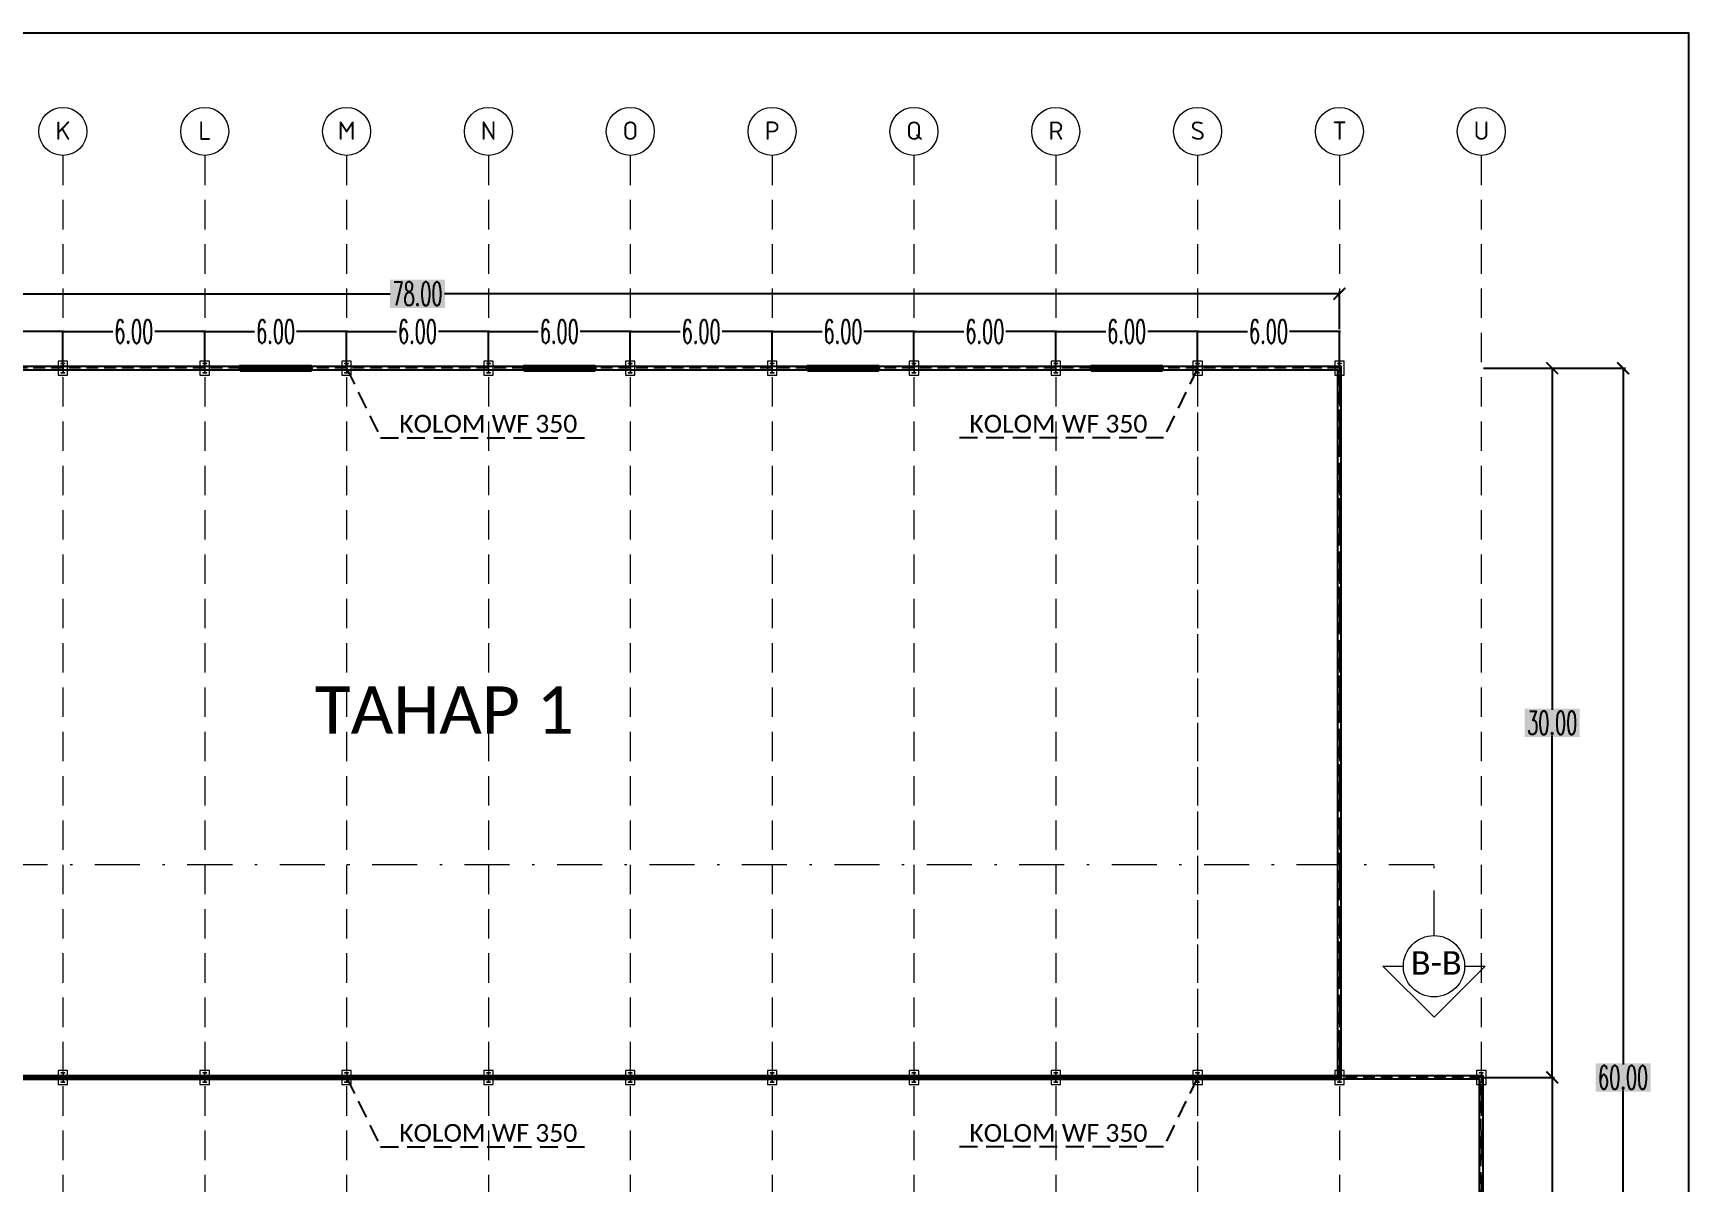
# Model space of a CAD drawing. Header units: millimetres. Extents: x 2175 to 3376, y 1504 to 1740.
# Drawn here: x 2659.9 to 2729.9, y 1632.6 to 1681.2 of the extents above; entities that cross this region are included whole.
import ezdxf

# ---------------------------------------------------------------- set-up
doc = ezdxf.new("R2010")
doc.units = ezdxf.units.MM
for name, pattern in [('DASHDOTX2', [50.8, 25.4, -12.7, 0, -12.7]), ('DASHED', [19.05, 12.7, -6.35]), ('HIDDEN', [0.375, 0.25, -0.125]), ('HIDDEN2', [0.1875, 0.125, -0.0625])]:
    doc.linetypes.add(name, pattern=pattern)
for name, color, linetype in [('FUR', 7, 'Continuous'), ('GR', 7, 'Continuous'), ('KOP TEKS', 1, 'Continuous')]:
    doc.layers.add(name, color=color, linetype=linetype)
for name, color, linetype, lineweight in [('Garis Dim', 131, 'DASHED', 9), ('GRS-TIPIS', 253, 'Continuous', 9), ('HAT', 8, 'Continuous', 9), ('Pondasi', 6, 'Continuous', 9)]:
    doc.layers.add(name, color=color, linetype=linetype, lineweight=lineweight)
doc.styles.add('-DIM2', font='simplex.shx', dxfattribs={"width": 0.55})
doc.styles.get("Standard").update_dxf_attribs({"font": 'arial.ttf'})
doc.dimstyles.new('DENAH KANTOR', dxfattribs={"dimtxt": 1, "dimasz": 0.05, "dimexe": 0.05, "dimexo": 0.05, "dimgap": 0.05, "dimtad": 0, "dimtih": 1, "dimtoh": 1, "dimzin": 0, "dimdsep": 46, "dimtxsty": '-DIM2', "dimblk": 'ARCHTICK', "dimcen": 0.3, "dimdle": 0.05, "dimclrd": 1, "dimclre": 1, "dimclrt": 7, "dimadec": 0, "dimazin": 0, "dimtfac": 1, "dimtix": 1, "dimtofl": 0, "dimtmove": 0, "dimatfit": 3, "dimldrblk": 'ARCHTICK', "dimfxl": 1, "dimtolj": 1, "dimtzin": 0, "dimarcsym": 0})
doc.dimstyles.new('DIMENSI WARNA 2.1', dxfattribs={"dimtxt": 1, "dimasz": 0.5, "dimexe": 0.1, "dimexo": 0.1, "dimgap": 0.05, "dimtad": 0, "dimtih": 1, "dimtoh": 1, "dimrnd": 0.0025, "dimzin": 0, "dimdsep": 46, "dimtxsty": '-DIM2', "dimblk": 'ARCHTICK', "dimcen": 0.1, "dimclrd": 1, "dimclre": 1, "dimclrt": 256, "dimadec": 0, "dimazin": 0, "dimtfac": 1, "dimtofl": 0, "dimtmove": 0, "dimatfit": 3, "dimldrblk": 'ARCHTICK', "dimfxl": 0.18, "dimtfill": 2, "dimtfillclr": 256, "dimtolj": 1, "dimtzin": 0, "dimarcsym": 0})

# ---------------------------------------------------------------- blocks, each defined once
blk = doc.blocks.new('_ArchTick')
at = {"color": 0, "linetype": 'ByBlock', "const_width": 0.15}
blk.add_lwpolyline([(-0.5, -0.5), (0.5, 0.5)], dxfattribs=at)
blk = doc.blocks.new('*D1062')
at = {"layer": 'Defpoints', "color": 0, "transparency": 16777216}
for p in [(2715.14, 1670.146), (2637.14, 1668.546), (2715.14, 1668.546)]:
    blk.add_point(p, dxfattribs=at)
at = {"layer": 'GR', "color": 1, "lineweight": -2, "transparency": 16777216}
for p, q in [((2637.14, 1668.646), (2637.14, 1670.246)), ((2637.14, 1670.146), (2674.99, 1670.146)), ((2715.14, 1670.146), (2677.29, 1670.146)), ((2715.14, 1668.646), (2715.14, 1670.246))]:
    blk.add_line(p, q, dxfattribs=at)
at = {"layer": 'GR', "color": 1, "lineweight": -2, "transparency": 16777216, "xscale": 0.5, "yscale": 0.5, "zscale": 0.5, "rotation": 180}
blk.add_blockref('_ArchTick', (2637.14, 1670.146), dxfattribs=at)
at = {"layer": 'GR', "color": 1, "lineweight": -2, "transparency": 16777216, "xscale": 0.5, "yscale": 0.5, "zscale": 0.5}
blk.add_blockref('_ArchTick', (2715.14, 1670.146), dxfattribs=at)
at = {"layer": 'GR', "color": 240, "transparency": 16777216, "insert": (2676.14, 1670.146), "char_height": 1, "attachment_point": 5, "style": '-DIM2', "bg_fill": 1, "box_fill_scale": 1.1, "bg_fill_color": 256, "bg_fill_true_color": 16180224, "bg_fill_transparency": 0}
blk.add_mtext('\\A1;78.00', dxfattribs=at)
blk = doc.blocks.new('*D1182')
at = {"layer": 'Defpoints', "color": 0, "linetype": 'Continuous', "transparency": 16777216}
for p in [(2691.14, 1668.546), (2691.14, 1666.996), (2697.14, 1666.996)]:
    blk.add_point(p, dxfattribs=at)
at = {"layer": 'GR', "color": 1, "linetype": 'Continuous', "lineweight": -2, "transparency": 16777216}
for p, q in [((2691.09, 1668.546), (2693.252, 1668.546)), ((2691.14, 1667.046), (2691.14, 1668.596)), ((2697.19, 1668.546), (2695.028, 1668.546)), ((2697.14, 1667.046), (2697.14, 1668.596))]:
    blk.add_line(p, q, dxfattribs=at)
at = {"layer": 'GR', "color": 1, "linetype": 'Continuous', "lineweight": -2, "transparency": 16777216, "xscale": 0.05, "yscale": 0.05, "zscale": 0.05, "rotation": 180}
blk.add_blockref('_ArchTick', (2691.14, 1668.546), dxfattribs=at)
at = {"layer": 'GR', "color": 1, "linetype": 'Continuous', "lineweight": -2, "transparency": 16777216, "xscale": 0.05, "yscale": 0.05, "zscale": 0.05}
blk.add_blockref('_ArchTick', (2697.14, 1668.546), dxfattribs=at)
at = {"layer": 'GR', "color": 7, "linetype": 'Continuous', "transparency": 16777216, "insert": (2694.14, 1668.546), "char_height": 1, "attachment_point": 5, "style": '-DIM2'}
blk.add_mtext('\\A1;6.00', dxfattribs=at)
blk = doc.blocks.new('*D1183')
at = {"layer": 'Defpoints', "color": 0, "linetype": 'Continuous', "transparency": 16777216}
for p in [(2691.14, 1668.546), (2685.14, 1666.996), (2691.14, 1666.996)]:
    blk.add_point(p, dxfattribs=at)
at = {"layer": 'GR', "color": 1, "linetype": 'Continuous', "lineweight": -2, "transparency": 16777216}
for p, q in [((2685.09, 1668.546), (2687.252, 1668.546)), ((2685.14, 1667.046), (2685.14, 1668.596)), ((2691.19, 1668.546), (2689.028, 1668.546)), ((2691.14, 1667.046), (2691.14, 1668.596))]:
    blk.add_line(p, q, dxfattribs=at)
at = {"layer": 'GR', "color": 1, "linetype": 'Continuous', "lineweight": -2, "transparency": 16777216, "xscale": 0.05, "yscale": 0.05, "zscale": 0.05, "rotation": 180}
blk.add_blockref('_ArchTick', (2685.14, 1668.546), dxfattribs=at)
at = {"layer": 'GR', "color": 1, "linetype": 'Continuous', "lineweight": -2, "transparency": 16777216, "xscale": 0.05, "yscale": 0.05, "zscale": 0.05}
blk.add_blockref('_ArchTick', (2691.14, 1668.546), dxfattribs=at)
at = {"layer": 'GR', "color": 7, "linetype": 'Continuous', "transparency": 16777216, "insert": (2688.14, 1668.546), "char_height": 1, "attachment_point": 5, "style": '-DIM2'}
blk.add_mtext('\\A1;6.00', dxfattribs=at)
blk = doc.blocks.new('*D1184')
at = {"layer": 'Defpoints', "color": 0, "linetype": 'Continuous', "transparency": 16777216}
for p in [(2679.14, 1668.546), (2673.14, 1666.996), (2679.14, 1666.996)]:
    blk.add_point(p, dxfattribs=at)
at = {"layer": 'GR', "color": 1, "linetype": 'Continuous', "lineweight": -2, "transparency": 16777216}
for p, q in [((2673.09, 1668.546), (2675.252, 1668.546)), ((2673.14, 1667.046), (2673.14, 1668.596)), ((2679.19, 1668.546), (2677.028, 1668.546)), ((2679.14, 1667.046), (2679.14, 1668.596))]:
    blk.add_line(p, q, dxfattribs=at)
at = {"layer": 'GR', "color": 1, "linetype": 'Continuous', "lineweight": -2, "transparency": 16777216, "xscale": 0.05, "yscale": 0.05, "zscale": 0.05, "rotation": 180}
blk.add_blockref('_ArchTick', (2673.14, 1668.546), dxfattribs=at)
at = {"layer": 'GR', "color": 1, "linetype": 'Continuous', "lineweight": -2, "transparency": 16777216, "xscale": 0.05, "yscale": 0.05, "zscale": 0.05}
blk.add_blockref('_ArchTick', (2679.14, 1668.546), dxfattribs=at)
at = {"layer": 'GR', "color": 7, "linetype": 'Continuous', "transparency": 16777216, "insert": (2676.14, 1668.546), "char_height": 1, "attachment_point": 5, "style": '-DIM2'}
blk.add_mtext('\\A1;6.00', dxfattribs=at)
blk = doc.blocks.new('*D1185')
at = {"layer": 'Defpoints', "color": 0, "linetype": 'Continuous', "transparency": 16777216}
for p in [(2679.14, 1668.546), (2679.14, 1666.996), (2685.14, 1666.996)]:
    blk.add_point(p, dxfattribs=at)
at = {"layer": 'GR', "color": 1, "linetype": 'Continuous', "lineweight": -2, "transparency": 16777216}
for p, q in [((2679.09, 1668.546), (2681.252, 1668.546)), ((2679.14, 1667.046), (2679.14, 1668.596)), ((2685.19, 1668.546), (2683.028, 1668.546)), ((2685.14, 1667.046), (2685.14, 1668.596))]:
    blk.add_line(p, q, dxfattribs=at)
at = {"layer": 'GR', "color": 1, "linetype": 'Continuous', "lineweight": -2, "transparency": 16777216, "xscale": 0.05, "yscale": 0.05, "zscale": 0.05, "rotation": 180}
blk.add_blockref('_ArchTick', (2679.14, 1668.546), dxfattribs=at)
at = {"layer": 'GR', "color": 1, "linetype": 'Continuous', "lineweight": -2, "transparency": 16777216, "xscale": 0.05, "yscale": 0.05, "zscale": 0.05}
blk.add_blockref('_ArchTick', (2685.14, 1668.546), dxfattribs=at)
at = {"layer": 'GR', "color": 7, "linetype": 'Continuous', "transparency": 16777216, "insert": (2682.14, 1668.546), "char_height": 1, "attachment_point": 5, "style": '-DIM2'}
blk.add_mtext('\\A1;6.00', dxfattribs=at)
blk = doc.blocks.new('*D1187')
at = {"layer": 'Defpoints', "color": 0, "linetype": 'Continuous', "transparency": 16777216}
for p in [(2655.14, 1668.546), (2655.14, 1666.996), (2661.14, 1666.996)]:
    blk.add_point(p, dxfattribs=at)
at = {"layer": 'GR', "color": 1, "linetype": 'Continuous', "lineweight": -2, "transparency": 16777216}
for p, q in [((2655.09, 1668.546), (2657.252, 1668.546)), ((2655.14, 1667.046), (2655.14, 1668.596)), ((2661.19, 1668.546), (2659.028, 1668.546)), ((2661.14, 1667.046), (2661.14, 1668.596))]:
    blk.add_line(p, q, dxfattribs=at)
at = {"layer": 'GR', "color": 1, "linetype": 'Continuous', "lineweight": -2, "transparency": 16777216, "xscale": 0.05, "yscale": 0.05, "zscale": 0.05, "rotation": 180}
blk.add_blockref('_ArchTick', (2655.14, 1668.546), dxfattribs=at)
at = {"layer": 'GR', "color": 1, "linetype": 'Continuous', "lineweight": -2, "transparency": 16777216, "xscale": 0.05, "yscale": 0.05, "zscale": 0.05}
blk.add_blockref('_ArchTick', (2661.14, 1668.546), dxfattribs=at)
at = {"layer": 'GR', "color": 7, "linetype": 'Continuous', "transparency": 16777216, "insert": (2658.14, 1668.546), "char_height": 1, "attachment_point": 5, "style": '-DIM2'}
blk.add_mtext('\\A1;6.00', dxfattribs=at)
blk = doc.blocks.new('*D1188')
at = {"layer": 'Defpoints', "color": 0, "linetype": 'Continuous', "transparency": 16777216}
for p in [(2667.14, 1668.546), (2667.14, 1666.996), (2673.14, 1666.996)]:
    blk.add_point(p, dxfattribs=at)
at = {"layer": 'GR', "color": 1, "linetype": 'Continuous', "lineweight": -2, "transparency": 16777216}
for p, q in [((2667.09, 1668.546), (2669.252, 1668.546)), ((2667.14, 1667.046), (2667.14, 1668.596)), ((2673.19, 1668.546), (2671.028, 1668.546)), ((2673.14, 1667.046), (2673.14, 1668.596))]:
    blk.add_line(p, q, dxfattribs=at)
at = {"layer": 'GR', "color": 1, "linetype": 'Continuous', "lineweight": -2, "transparency": 16777216, "xscale": 0.05, "yscale": 0.05, "zscale": 0.05, "rotation": 180}
blk.add_blockref('_ArchTick', (2667.14, 1668.546), dxfattribs=at)
at = {"layer": 'GR', "color": 1, "linetype": 'Continuous', "lineweight": -2, "transparency": 16777216, "xscale": 0.05, "yscale": 0.05, "zscale": 0.05}
blk.add_blockref('_ArchTick', (2673.14, 1668.546), dxfattribs=at)
at = {"layer": 'GR', "color": 7, "linetype": 'Continuous', "transparency": 16777216, "insert": (2670.14, 1668.546), "char_height": 1, "attachment_point": 5, "style": '-DIM2'}
blk.add_mtext('\\A1;6.00', dxfattribs=at)
blk = doc.blocks.new('*D1189')
at = {"layer": 'Defpoints', "color": 0, "linetype": 'Continuous', "transparency": 16777216}
for p in [(2667.14, 1668.546), (2661.14, 1666.996), (2667.14, 1666.996)]:
    blk.add_point(p, dxfattribs=at)
at = {"layer": 'GR', "color": 1, "linetype": 'Continuous', "lineweight": -2, "transparency": 16777216}
for p, q in [((2661.09, 1668.546), (2663.252, 1668.546)), ((2661.14, 1667.046), (2661.14, 1668.596)), ((2667.19, 1668.546), (2665.028, 1668.546)), ((2667.14, 1667.046), (2667.14, 1668.596))]:
    blk.add_line(p, q, dxfattribs=at)
at = {"layer": 'GR', "color": 1, "linetype": 'Continuous', "lineweight": -2, "transparency": 16777216, "xscale": 0.05, "yscale": 0.05, "zscale": 0.05, "rotation": 180}
blk.add_blockref('_ArchTick', (2661.14, 1668.546), dxfattribs=at)
at = {"layer": 'GR', "color": 1, "linetype": 'Continuous', "lineweight": -2, "transparency": 16777216, "xscale": 0.05, "yscale": 0.05, "zscale": 0.05}
blk.add_blockref('_ArchTick', (2667.14, 1668.546), dxfattribs=at)
at = {"layer": 'GR', "color": 7, "linetype": 'Continuous', "transparency": 16777216, "insert": (2664.14, 1668.546), "char_height": 1, "attachment_point": 5, "style": '-DIM2'}
blk.add_mtext('\\A1;6.00', dxfattribs=at)
blk = doc.blocks.new('*D1190')
at = {"layer": 'Defpoints', "color": 0, "linetype": 'Continuous', "transparency": 16777216}
for p in [(2703.14, 1668.546), (2697.14, 1666.996), (2703.14, 1666.996)]:
    blk.add_point(p, dxfattribs=at)
at = {"layer": 'GR', "color": 1, "linetype": 'Continuous', "lineweight": -2, "transparency": 16777216}
for p, q in [((2697.09, 1668.546), (2699.252, 1668.546)), ((2697.14, 1667.046), (2697.14, 1668.596)), ((2703.19, 1668.546), (2701.028, 1668.546)), ((2703.14, 1667.046), (2703.14, 1668.596))]:
    blk.add_line(p, q, dxfattribs=at)
at = {"layer": 'GR', "color": 1, "linetype": 'Continuous', "lineweight": -2, "transparency": 16777216, "xscale": 0.05, "yscale": 0.05, "zscale": 0.05, "rotation": 180}
blk.add_blockref('_ArchTick', (2697.14, 1668.546), dxfattribs=at)
at = {"layer": 'GR', "color": 1, "linetype": 'Continuous', "lineweight": -2, "transparency": 16777216, "xscale": 0.05, "yscale": 0.05, "zscale": 0.05}
blk.add_blockref('_ArchTick', (2703.14, 1668.546), dxfattribs=at)
at = {"layer": 'GR', "color": 7, "linetype": 'Continuous', "transparency": 16777216, "insert": (2700.14, 1668.546), "char_height": 1, "attachment_point": 5, "style": '-DIM2'}
blk.add_mtext('\\A1;6.00', dxfattribs=at)
blk = doc.blocks.new('*D1191')
at = {"layer": 'Defpoints', "color": 0, "linetype": 'Continuous', "transparency": 16777216}
for p in [(2703.14, 1668.546), (2703.14, 1666.996), (2709.14, 1666.996)]:
    blk.add_point(p, dxfattribs=at)
at = {"layer": 'GR', "color": 1, "linetype": 'Continuous', "lineweight": -2, "transparency": 16777216}
for p, q in [((2703.09, 1668.546), (2705.252, 1668.546)), ((2703.14, 1667.046), (2703.14, 1668.596)), ((2709.19, 1668.546), (2707.028, 1668.546)), ((2709.14, 1667.046), (2709.14, 1668.596))]:
    blk.add_line(p, q, dxfattribs=at)
at = {"layer": 'GR', "color": 1, "linetype": 'Continuous', "lineweight": -2, "transparency": 16777216, "xscale": 0.05, "yscale": 0.05, "zscale": 0.05, "rotation": 180}
blk.add_blockref('_ArchTick', (2703.14, 1668.546), dxfattribs=at)
at = {"layer": 'GR', "color": 1, "linetype": 'Continuous', "lineweight": -2, "transparency": 16777216, "xscale": 0.05, "yscale": 0.05, "zscale": 0.05}
blk.add_blockref('_ArchTick', (2709.14, 1668.546), dxfattribs=at)
at = {"layer": 'GR', "color": 7, "linetype": 'Continuous', "transparency": 16777216, "insert": (2706.14, 1668.546), "char_height": 1, "attachment_point": 5, "style": '-DIM2'}
blk.add_mtext('\\A1;6.00', dxfattribs=at)
blk = doc.blocks.new('*D913')
at = {"layer": 'Defpoints', "color": 0, "linetype": 'Continuous', "transparency": 16777216}
for p in [(2715.14, 1668.546), (2709.14, 1666.996), (2715.14, 1666.996)]:
    blk.add_point(p, dxfattribs=at)
at = {"layer": 'GR', "color": 1, "linetype": 'Continuous', "lineweight": -2, "transparency": 16777216}
for p, q in [((2709.09, 1668.546), (2711.252, 1668.546)), ((2709.14, 1667.046), (2709.14, 1668.596)), ((2715.19, 1668.546), (2713.028, 1668.546)), ((2715.14, 1667.046), (2715.14, 1668.596))]:
    blk.add_line(p, q, dxfattribs=at)
at = {"layer": 'GR', "color": 1, "linetype": 'Continuous', "lineweight": -2, "transparency": 16777216, "xscale": 0.05, "yscale": 0.05, "zscale": 0.05, "rotation": 180}
blk.add_blockref('_ArchTick', (2709.14, 1668.546), dxfattribs=at)
at = {"layer": 'GR', "color": 1, "linetype": 'Continuous', "lineweight": -2, "transparency": 16777216, "xscale": 0.05, "yscale": 0.05, "zscale": 0.05}
blk.add_blockref('_ArchTick', (2715.14, 1668.546), dxfattribs=at)
at = {"layer": 'GR', "color": 7, "linetype": 'Continuous', "transparency": 16777216, "insert": (2712.14, 1668.546), "char_height": 1, "attachment_point": 5, "style": '-DIM2'}
blk.add_mtext('\\A1;6.00', dxfattribs=at)
blk = doc.blocks.new('*D914')
at = {"layer": 'Defpoints', "color": 0, "transparency": 16777216}
for p in [(2721.14, 1666.996), (2721.14, 1636.996), (2724.14, 1636.996)]:
    blk.add_point(p, dxfattribs=at)
at = {"layer": 'GR', "color": 1, "lineweight": -2, "transparency": 16777216}
for p, q in [((2721.24, 1666.996), (2724.24, 1666.996)), ((2724.14, 1666.996), (2724.14, 1652.546)), ((2724.14, 1636.996), (2724.14, 1651.446)), ((2721.24, 1636.996), (2724.24, 1636.996))]:
    blk.add_line(p, q, dxfattribs=at)
at = {"layer": 'GR', "color": 1, "lineweight": -2, "transparency": 16777216, "xscale": 0.5, "yscale": 0.5, "zscale": 0.5}
for p, rotation in [((2724.14, 1666.996), 90), ((2724.14, 1636.996), 270)]:
    blk.add_blockref('_ArchTick', p, dxfattribs=dict(at, rotation=rotation))
at = {"layer": 'GR', "color": 240, "transparency": 16777216, "insert": (2724.14, 1651.996), "char_height": 1, "attachment_point": 5, "style": '-DIM2', "bg_fill": 1, "box_fill_scale": 1.1, "bg_fill_color": 256, "bg_fill_true_color": 16180224, "bg_fill_transparency": 0}
blk.add_mtext('\\A1;30.00', dxfattribs=at)
blk = doc.blocks.new('*D915')
at = {"layer": 'Defpoints', "color": 0, "transparency": 16777216}
for p in [(2721.14, 1636.996), (2721.14, 1606.996), (2724.14, 1606.996)]:
    blk.add_point(p, dxfattribs=at)
at = {"layer": 'GR', "color": 1, "lineweight": -2, "transparency": 16777216}
for p, q in [((2721.24, 1636.996), (2724.24, 1636.996)), ((2724.14, 1636.996), (2724.14, 1622.546)), ((2724.14, 1606.996), (2724.14, 1621.446)), ((2721.24, 1606.996), (2724.24, 1606.996))]:
    blk.add_line(p, q, dxfattribs=at)
at = {"layer": 'GR', "color": 1, "lineweight": -2, "transparency": 16777216, "xscale": 0.5, "yscale": 0.5, "zscale": 0.5}
for p, rotation in [((2724.14, 1636.996), 90), ((2724.14, 1606.996), 270)]:
    blk.add_blockref('_ArchTick', p, dxfattribs=dict(at, rotation=rotation))
at = {"layer": 'GR', "color": 240, "transparency": 16777216, "insert": (2724.14, 1621.996), "char_height": 1, "attachment_point": 5, "style": '-DIM2', "bg_fill": 1, "box_fill_scale": 1.1, "bg_fill_color": 256, "bg_fill_true_color": 16180224, "bg_fill_transparency": 0}
blk.add_mtext('\\A1;30.00', dxfattribs=at)
blk = doc.blocks.new('*D916')
at = {"layer": 'Defpoints', "color": 0, "transparency": 16777216}
for p in [(2724.14, 1666.996), (2724.14, 1606.996), (2727.14, 1606.996)]:
    blk.add_point(p, dxfattribs=at)
at = {"layer": 'GR', "color": 1, "lineweight": -2, "transparency": 16777216}
for p, q in [((2724.24, 1666.996), (2727.24, 1666.996)), ((2727.14, 1666.996), (2727.14, 1637.546)), ((2727.14, 1606.996), (2727.14, 1636.446)), ((2724.24, 1606.996), (2727.24, 1606.996))]:
    blk.add_line(p, q, dxfattribs=at)
at = {"layer": 'GR', "color": 1, "lineweight": -2, "transparency": 16777216, "xscale": 0.5, "yscale": 0.5, "zscale": 0.5}
for p, rotation in [((2727.14, 1666.996), 90), ((2727.14, 1606.996), 270)]:
    blk.add_blockref('_ArchTick', p, dxfattribs=dict(at, rotation=rotation))
at = {"layer": 'GR', "color": 240, "transparency": 16777216, "insert": (2727.14, 1636.996), "char_height": 1, "attachment_point": 5, "style": '-DIM2', "bg_fill": 1, "box_fill_scale": 1.1, "bg_fill_color": 256, "bg_fill_true_color": 16180224, "bg_fill_transparency": 0}
blk.add_mtext('\\A1;60.00', dxfattribs=at)
blk = doc.blocks.new('WF300')
at = {"layer": 'Pondasi'}
for p, q in [((4219.408, -132.102), (4219.418, -132.102)), ((4219.418, -131.977), (4219.418, -132.102)), ((4219.418, -132.034), (4219.698, -132.034)), ((4219.418, -132.044), (4219.698, -132.044)), ((4219.558, -132.044), (4219.558, -132.034)), ((4219.698, -132.102), (4219.698, -131.977)), ((4219.698, -132.102), (4219.708, -132.102))]:
    blk.add_line(p, q, dxfattribs=at)
blk.add_lwpolyline([(4219.783, -132.189), (4219.783, -131.889), (4219.333, -131.889), (4219.333, -132.189)], close=True, dxfattribs=at)
for points in [[(4219.418, -131.977), (4219.408, -131.977), (4219.408, -132.102)], [(4219.708, -132.102), (4219.708, -131.977), (4219.698, -131.977)]]:
    blk.add_lwpolyline(points, dxfattribs=at)

msp = doc.modelspace()

# ---------------------------------------------------------------- linework, layer by layer
at = {"linetype": 'HIDDEN', "ltscale": 3}
for points in [[(2673.14, 1666.996), (2674.582, 1664.054), (2683.582, 1664.054)], [(2709.14, 1666.996), (2707.698, 1664.054), (2698.698, 1664.054)], [(2673.14, 1636.996), (2674.582, 1634.054), (2683.582, 1634.054)], [(2709.14, 1636.996), (2707.698, 1634.054), (2698.698, 1634.054)]]:
    msp.add_lwpolyline(points, dxfattribs=at)
at = {"layer": 'FUR', "color": 251, "linetype": 'HIDDEN2', "lineweight": 0, "ltscale": 10, "true_color": 0x67696c}
for p, q in [((2661.14, 1675.996), (2661.14, 1597.996)), ((2667.14, 1675.996), (2667.14, 1597.996)), ((2673.14, 1675.996), (2673.14, 1597.996)), ((2679.14, 1675.996), (2679.14, 1597.996)), ((2685.14, 1675.996), (2685.14, 1597.996)), ((2691.14, 1675.996), (2691.14, 1597.996)), ((2697.14, 1675.996), (2697.14, 1597.996)), ((2703.14, 1675.996), (2703.14, 1597.996)), ((2709.14, 1675.996), (2709.14, 1597.996)), ((2715.14, 1675.996), (2715.14, 1597.996)), ((2721.14, 1675.996), (2721.14, 1597.996))]:
    msp.add_line(p, q, dxfattribs=at)
at = {"layer": 'FUR', "color": 251, "lineweight": 0, "ltscale": 10, "true_color": 0x67696c}
for centre in [(2661.14, 1677.012), (2667.14, 1677.012), (2673.14, 1677.012), (2679.14, 1677.012), (2685.14, 1677.012), (2691.14, 1677.012), (2697.14, 1677.012), (2703.14, 1677.012), (2709.14, 1677.012), (2715.14, 1677.012), (2721.14, 1677.012)]:
    msp.add_circle(centre, 1.016, dxfattribs=at)
at = {"layer": 'Garis Dim', "linetype": 'DASHDOTX2', "ltscale": 0.075}
msp.add_lwpolyline([(2719.14, 1642.996), (2719.14, 1645.996), (2597.14, 1645.996), (2597.14, 1642.996)], dxfattribs=at)
at = {"layer": 'Garis Dim'}
msp.add_lwpolyline([(2720.436, 1641.7), (2721.3, 1641.7), (2719.14, 1639.54), (2716.98, 1641.7), (2717.844, 1641.7)], dxfattribs=at)
msp.add_circle((2719.14, 1641.7), 1.296, dxfattribs=at)
at = {"layer": 'GR', "color": 252, "linetype": 'HIDDEN', "lineweight": 0, "ltscale": 5, "true_color": 0x929696}
msp.add_line((2709.14, 1666.996), (2709.14, 1606.996), dxfattribs=at)
at = {"layer": 'GR', "color": 144, "true_color": 0x00629d}
for points in [[(2637.065, 1667.071), (2637.065, 1636.921), (2715.215, 1636.921), (2715.215, 1667.071)], [(2637.215, 1666.921), (2637.215, 1637.071), (2715.065, 1637.071), (2715.065, 1666.921)], [(2637.065, 1637.071), (2637.065, 1606.921), (2721.215, 1606.921), (2721.215, 1637.071)], [(2637.215, 1636.921), (2637.215, 1607.071), (2721.065, 1607.071), (2721.065, 1636.921)]]:
    msp.add_lwpolyline(points, close=True, dxfattribs=at)
at = {"layer": 'GR', "color": 0, "lineweight": 50}
for points in [[(2668.64, 1666.921), (2671.64, 1666.921), (2671.64, 1667.071), (2668.64, 1667.071)], [(2680.64, 1666.921), (2683.64, 1666.921), (2683.64, 1667.071), (2680.64, 1667.071)], [(2692.64, 1666.921), (2695.64, 1666.921), (2695.64, 1667.071), (2692.64, 1667.071)], [(2704.64, 1666.921), (2707.64, 1666.921), (2707.64, 1667.071), (2704.64, 1667.071)]]:
    msp.add_lwpolyline(points, close=True, dxfattribs=at)
at = {"layer": 'GRS-TIPIS', "linetype": 'HIDDEN', "ltscale": 2}
for points in [[(2637.14, 1666.996), (2637.14, 1636.996), (2715.14, 1636.996), (2715.14, 1666.996)], [(2637.14, 1636.996), (2637.14, 1606.996), (2721.14, 1606.996), (2721.14, 1636.996)]]:
    msp.add_lwpolyline(points, close=True, dxfattribs=at)
at = {"layer": 'KOP TEKS', "color": 2}
msp.add_lwpolyline([(2729.921, 1583.985), (2729.921, 1681.172), (2592.471, 1681.172), (2592.471, 1583.985)], close=True, dxfattribs=at)

# ---------------------------------------------------------------- block references
at = {"layer": 'HAT', "xscale": 1.333333333319186, "yscale": 1.333333333319186, "zscale": 1.333333333319186, "rotation": 269.9999999260696}
for p in [(2837.193, 7293.073), (2843.193, 7293.073), (2849.193, 7293.073), (2855.193, 7293.073), (2861.193, 7293.073), (2867.193, 7293.073), (2873.193, 7293.073), (2879.193, 7293.073), (2885.193, 7293.073), (2891.193, 7293.073), (2837.193, 7263.073), (2843.193, 7263.073), (2849.193, 7263.073), (2855.193, 7263.073), (2861.193, 7263.073), (2867.193, 7263.073), (2873.193, 7263.073), (2879.193, 7263.073), (2885.193, 7263.073), (2891.193, 7263.073), (2897.193, 7263.073)]:
    msp.add_blockref('WF300', p, dxfattribs=at)

# ---------------------------------------------------------------- texts
at = {"color": 251, "char_height": 0.77673, "width": 2.96987, "attachment_point": 1}
for s, insert in [('\\pxqc;{\\fISOCPEUR|b0|i0|c0|p34;K}', (2659.662, 1677.434)), ('\\pxqc;{\\fISOCPEUR|b0|i0|c0|p34;L}', (2665.662, 1677.434)), ('\\pxqc;{\\fISOCPEUR|b0|i0|c0|p34;M}', (2671.662, 1677.434)), ('\\pxqc;{\\fISOCPEUR|b0|i0|c0|p34;N}', (2677.662, 1677.434)), ('\\pxqc;{\\fISOCPEUR|b0|i0|c0|p34;O}', (2683.662, 1677.434)), ('\\pxqc;{\\fISOCPEUR|b0|i0|c0|p34;P}', (2689.662, 1677.434)), ('\\pxqc;{\\fISOCPEUR|b0|i0|c0|p34;Q}', (2695.662, 1677.434)), ('\\pxqc;{\\fISOCPEUR|b0|i0|c0|p34;R}', (2701.662, 1677.434)), ('\\pxqc;{\\fISOCPEUR|b0|i0|c0|p34;S}', (2707.662, 1677.434)), ('\\pxqc;{\\fISOCPEUR|b0|i0|c0|p34;T}', (2713.662, 1677.434)), ('\\pxqc;{\\fISOCPEUR|b0|i0|c0|p34;U}', (2719.662, 1677.434))]:
    msp.add_mtext(s, dxfattribs=dict(at, insert=insert))
at = {"attachment_point": 1}
for s, insert, char_height, width in [('\\pxqc;{\\fCalibri Light|b0|i0|c0|p34;KOLOM WF 350}', (2674.858, 1665.024), 0.75, 8.5537), ('\\pxqc;{\\fCalibri Light|b0|i0|c0|p34;KOLOM WF 350}', (2698.974, 1665.024), 0.75, 8.5537), ('\\pxqc;{\\fCalibri Light|b0|i0|c0|p34;TAHAP 1}', (2668.597, 1653.537), 2, 17.36003), ('\\pxqc;{\\fCalibri Light|b0|i0|c0|p34;B-B}', (2717.34, 1642.334), 0.9907, 3.78803), ('\\pxqc;{\\fCalibri Light|b0|i0|c0|p34;KOLOM WF 350}', (2674.858, 1635.024), 0.75, 8.5537), ('\\pxqc;{\\fCalibri Light|b0|i0|c0|p34;KOLOM WF 350}', (2698.974, 1635.024), 0.75, 8.5537)]:
    msp.add_mtext(s, dxfattribs=dict(at, insert=insert, char_height=char_height, width=width))

# ---------------------------------------------------------------- dimensions: what is measured, and where the dimension line sits
at = {"layer": 'GR'}
dim = msp.add_linear_dim(base=(2715.14, 1670.146), p1=(2637.14, 1668.546), p2=(2715.14, 1668.546), dimstyle='DIMENSI WARNA 2.1', dxfattribs=at)
dim.commit()
dim.dimension.update_dxf_attribs({"geometry": '*D1062', "text_midpoint": (2676.14, 1670.146)})
at = {"layer": 'GR', "linetype": 'Continuous'}
for base, p1, p2, picture, middle in [((2655.14, 1668.546), (2661.14, 1666.996), (2655.14, 1666.996), '*D1187', (2658.14, 1668.546)), ((2667.14, 1668.546), (2673.14, 1666.996), (2667.14, 1666.996), '*D1188', (2670.14, 1668.546)), ((2679.14, 1668.546), (2685.14, 1666.996), (2679.14, 1666.996), '*D1185', (2682.14, 1668.546)), ((2691.14, 1668.546), (2697.14, 1666.996), (2691.14, 1666.996), '*D1182', (2694.14, 1668.546)), ((2703.14, 1668.546), (2709.14, 1666.996), (2703.14, 1666.996), '*D1191', (2706.14, 1668.546))]:
    dim = msp.add_linear_dim(base=base, p1=p1, p2=p2, angle=180, dimstyle='DENAH KANTOR', dxfattribs=at)
    dim.commit()
    dim.dimension.update_dxf_attribs({"geometry": picture, "text_midpoint": middle})
for base, p1, p2, picture, middle in [((2667.14, 1668.546), (2661.14, 1666.996), (2667.14, 1666.996), '*D1189', (2664.14, 1668.546)), ((2679.14, 1668.546), (2673.14, 1666.996), (2679.14, 1666.996), '*D1184', (2676.14, 1668.546)), ((2691.14, 1668.546), (2685.14, 1666.996), (2691.14, 1666.996), '*D1183', (2688.14, 1668.546)), ((2703.14, 1668.546), (2697.14, 1666.996), (2703.14, 1666.996), '*D1190', (2700.14, 1668.546)), ((2715.14, 1668.546), (2709.14, 1666.996), (2715.14, 1666.996), '*D913', (2712.14, 1668.546))]:
    dim = msp.add_linear_dim(base=base, p1=p1, p2=p2, dimstyle='DENAH KANTOR', dxfattribs=at)
    dim.commit()
    dim.dimension.update_dxf_attribs({"geometry": picture, "text_midpoint": middle})
at = {"layer": 'GR'}
for base, p1, p2, picture, middle in [((2724.14, 1636.996), (2721.14, 1666.996), (2721.14, 1636.996), '*D914', (2724.14, 1651.996)), ((2727.14, 1606.996), (2724.14, 1666.996), (2724.14, 1606.996), '*D916', (2727.14, 1636.996)), ((2724.14, 1606.996), (2721.14, 1636.996), (2721.14, 1606.996), '*D915', (2724.14, 1621.996))]:
    dim = msp.add_linear_dim(base=base, p1=p1, p2=p2, angle=90, dimstyle='DIMENSI WARNA 2.1', dxfattribs=at)
    dim.commit()
    dim.dimension.update_dxf_attribs({"geometry": picture, "text_midpoint": middle})

doc.saveas('drawing.dxf')
